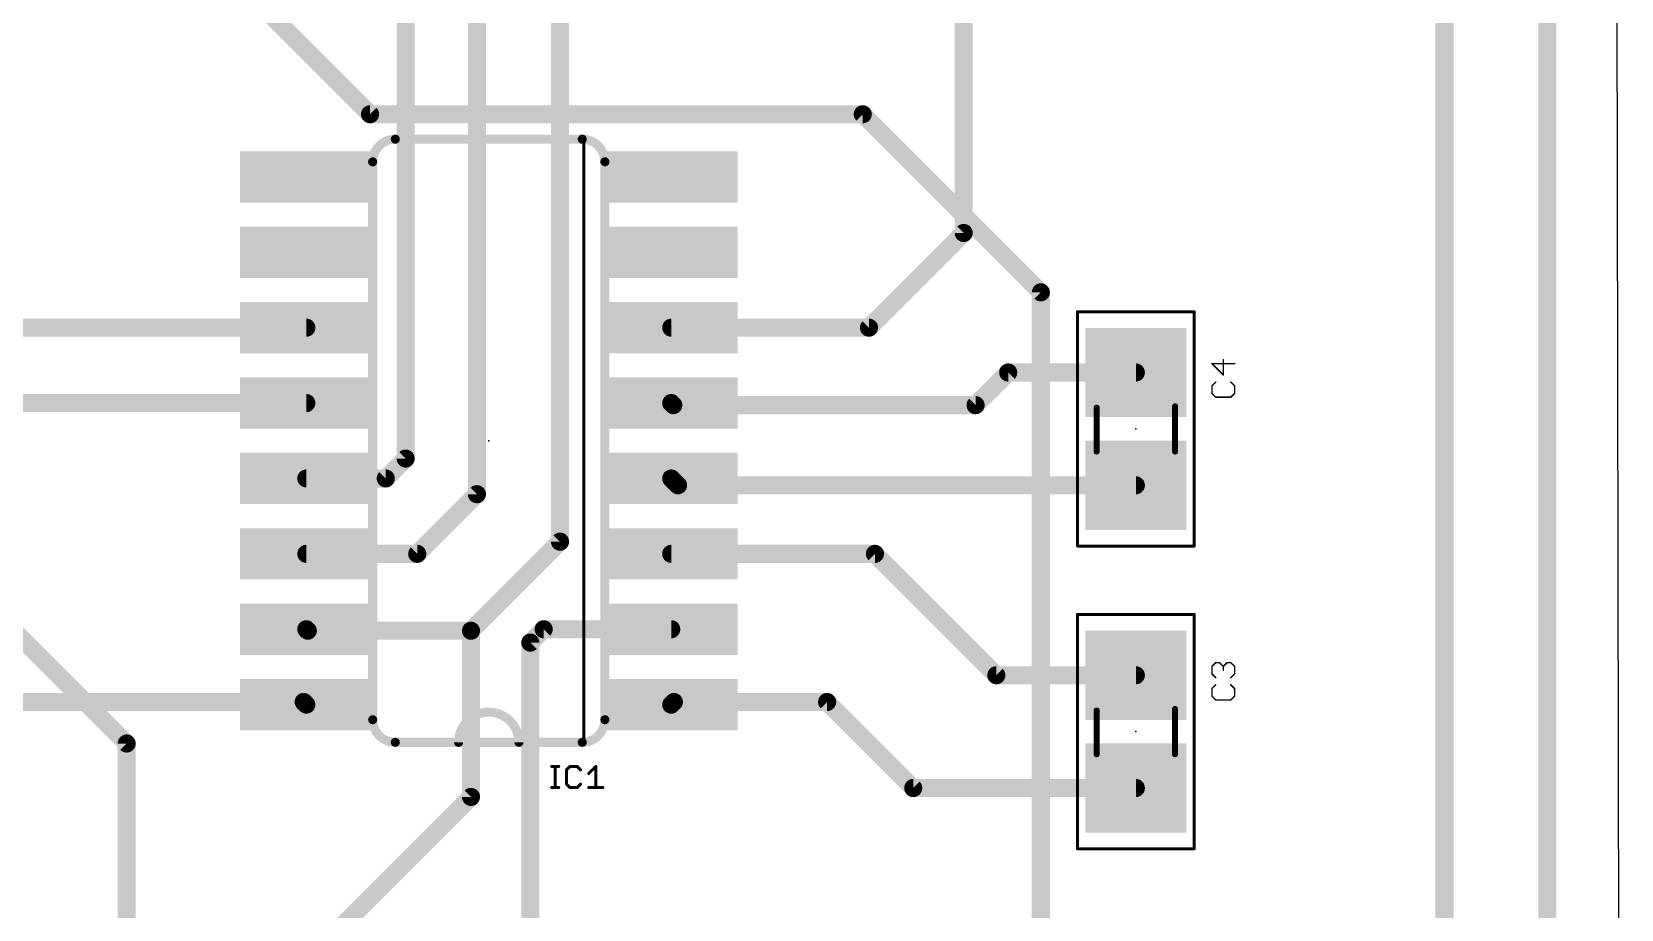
# Model space of a CAD drawing. Extents: x 0 to 100, y -7 to 67.
# Drawn here: x 73.6 to 100.38, y 21.51 to 36.29 of the extents above; entities that cross this region are included whole.
import ezdxf

# ---------------------------------------------------------------- set-up
doc = ezdxf.new("R2010")
doc.units = 0
for name, color, linetype in [('1', 12, 'CONTINUOUS'), ('16', 132, 'CONTINUOUS'), ('20', 31, 'CONTINUOUS'), ('21', 253, 'CONTINUOUS'), ('23', 53, 'CONTINUOUS'), ('25', 253, 'CONTINUOUS'), ('29', 253, 'CONTINUOUS'), ('39', 12, 'CONTINUOUS'), ('51', 253, 'CONTINUOUS')]:
    doc.layers.add(name, color=color, linetype=linetype)

# ---------------------------------------------------------------- blocks, each defined once
blk = doc.blocks.new('RECT')
blk.add_solid([(-0.5, -0.5), (0.5, -0.5), (-0.5, 0.5), (0.5, 0.5)])

msp = doc.modelspace()

# ---------------------------------------------------------------- linework, layer by layer
at = {"layer": '1', "const_width": 0.3048}
for points in [[(79.9, 29.1), (79.9, 43.4)], [(99.1313, 5.3313), (99.1313, 42.3687)], [(81.1, 41.7), (81.1, 28.5)], [(97.4, 16.1), (97.4, 41.5)], [(89.3, 32.9), (89.3, 38.6)], [(82.5, 38.15), (82.5, 27.7)], [(87.705, 31.305), (89.3, 32.9)], [(70.305, 31.305), (78.2266, 31.305)], [(84.3734, 31.305), (87.705, 31.305)], [(90.05, 30.55), (89.5, 30)], [(92.2, 30.55), (90.05, 30.55)], [(71.035, 30.035), (78.2266, 30.035)], [(84.4084, 30), (84.3734, 30.035)], [(89.5, 30), (84.4084, 30)], [(79.565, 28.765), (79.9, 29.1)], [(78.2266, 28.765), (79.565, 28.765)], [(84.4884, 28.65), (84.3734, 28.765)], [(81.1, 28.5), (80.095, 27.495)], [(92.2, 28.65), (84.4884, 28.65)], [(82.5, 27.7), (81, 26.2)], [(80.095, 27.495), (78.2266, 27.495)], [(87.805, 27.495), (84.3734, 27.495)], [(89.85, 25.45), (87.805, 27.495)], [(78.2516, 26.2), (78.2266, 26.225)], [(78.2516, 26.2), (81, 26.2)], [(81, 26.2), (81, 23.4)], [(82.225, 26.225), (82, 26)], [(84.3734, 26.225), (82.225, 26.225)], [(82, 26), (82, 21)], [(92.2, 25.45), (89.85, 25.45)], [(70, 25), (78.1816, 25)], [(78.1816, 25), (78.2266, 24.955)], [(84.4184, 25), (84.3734, 24.955)], [(87, 25), (84.4184, 25)], [(88.45, 23.55), (87, 25)], [(92.2, 23.55), (88.45, 23.55)], [(81, 23.4), (77.55, 19.95)]]:
    msp.add_lwpolyline(points, dxfattribs=at)
at = {"layer": '1', "const_width": 0.1524}
for points in [[(89.2238, 32.9, 1), (89.3762, 32.9)], [(89.3539, 32.8461, 1), (89.2461, 32.9539)], [(78.2266, 31.2288, 1), (78.2266, 31.3812)], [(84.3734, 31.3812, 1), (84.3734, 31.2288)], [(87.6511, 31.3589, 1), (87.7589, 31.2511)], [(87.705, 31.2288, 1), (87.705, 31.3812)], [(90.05, 30.6262, 1), (90.05, 30.4738)], [(90.1039, 30.4961, 1), (89.9961, 30.6039)], [(92.2, 30.4738, 1), (92.2, 30.6262)], [(78.2266, 29.9588, 1), (78.2266, 30.1112)], [(84.4273, 30.0889, 1), (84.3195, 29.9811)], [(84.4084, 30.0762, 1), (84.4084, 29.9238)], [(84.3545, 29.9461, 1), (84.4623, 30.0539)], [(89.4461, 30.0539, 1), (89.5539, 29.9461)], [(89.5, 29.9238, 1), (89.5, 30.0762)], [(79.9539, 29.0461, 1), (79.8461, 29.1539)], [(78.2266, 28.8412, 1), (78.2266, 28.6888)], [(79.565, 28.6888, 1), (79.565, 28.8412)], [(79.8238, 29.1, 1), (79.9762, 29.1)], [(84.4273, 28.8189, 1), (84.3195, 28.7111)], [(79.5111, 28.8189, 1), (79.6189, 28.7111)], [(81.1539, 28.4461, 1), (81.0461, 28.5539)], [(84.4884, 28.7262, 1), (84.4884, 28.5738)], [(84.4345, 28.5961, 1), (84.5423, 28.7039)], [(92.2, 28.5738, 1), (92.2, 28.7262)], [(81.0238, 28.5, 1), (81.1762, 28.5)], [(82.5539, 27.6461, 1), (82.4461, 27.7539)], [(78.2266, 27.5712, 1), (78.2266, 27.4188)], [(80.0411, 27.5489, 1), (80.1489, 27.4411)], [(80.095, 27.4188, 1), (80.095, 27.5712)], [(82.4238, 27.7, 1), (82.5762, 27.7)], [(84.3734, 27.5712, 1), (84.3734, 27.4188)], [(87.8589, 27.5489, 1), (87.7511, 27.4411)], [(87.805, 27.4188, 1), (87.805, 27.5712)], [(78.2805, 26.2789, 1), (78.1727, 26.1711)], [(78.2516, 26.2762, 1), (78.2516, 26.1238)], [(78.1977, 26.1461, 1), (78.3055, 26.2539)], [(81.0762, 26.2, 1), (80.9238, 26.2)], [(80.9461, 26.2539, 1), (81.0539, 26.1461)], [(81, 26.1238, 1), (81, 26.2762)], [(82.225, 26.3012, 1), (82.225, 26.1488)], [(82.2789, 26.1711, 1), (82.1711, 26.2789)], [(84.3734, 26.1488, 1), (84.3734, 26.3012)], [(82.0762, 26, 1), (81.9238, 26)], [(81.9461, 26.0539, 1), (82.0539, 25.9461)], [(89.85, 25.5262, 1), (89.85, 25.3738)], [(89.7961, 25.3961, 1), (89.9039, 25.5039)], [(92.2, 25.3738, 1), (92.2, 25.5262)], [(78.2355, 25.0539, 1), (78.1277, 24.9461)], [(78.1727, 24.9011, 1), (78.2805, 25.0089)], [(78.1816, 24.9238, 1), (78.1816, 25.0762)], [(84.3195, 25.0089, 1), (84.4273, 24.9011)], [(84.4184, 25.0762, 1), (84.4184, 24.9238)], [(84.4723, 24.9461, 1), (84.3645, 25.0539)], [(87.0539, 25.0539, 1), (86.9461, 24.9461)], [(87, 24.9238, 1), (87, 25.0762)], [(88.45, 23.6262, 1), (88.45, 23.4738)], [(88.3961, 23.4961, 1), (88.5039, 23.6039)], [(92.2, 23.4738, 1), (92.2, 23.6262)], [(80.9238, 23.4, 1), (81.0762, 23.4)], [(81.0539, 23.3461, 1), (80.9461, 23.4539)]]:
    msp.add_lwpolyline(points, format="xyb", dxfattribs=at)
at = {"layer": '16', "const_width": 0.3048}
for points in [[(79.3, 34.9), (73.6, 40.6)], [(64.1, 35.4), (75.2, 24.3)], [(87.6, 34.9), (79.3, 34.9)], [(90.6, 31.9), (87.6, 34.9)], [(90.6, 4.2), (90.6, 31.9)], [(75.2, 24.3), (75.2, 9.1)]]:
    msp.add_lwpolyline(points, dxfattribs=at)
at = {"layer": '16', "const_width": 0.1524}
for points in [[(79.3, 34.9762, 1), (79.3, 34.8238)], [(79.2461, 34.8461, 1), (79.3539, 34.9539)], [(87.6539, 34.9539, 1), (87.5461, 34.8461)], [(87.6, 34.8238, 1), (87.6, 34.9762)], [(90.6762, 31.9, 1), (90.5238, 31.9)], [(90.5461, 31.8461, 1), (90.6539, 31.9539)], [(75.2762, 24.3, 1), (75.1238, 24.3)], [(75.1461, 24.2461, 1), (75.2539, 24.3539)]]:
    msp.add_lwpolyline(points, format="xyb", dxfattribs=at)
at = {"layer": '20'}
msp.add_line((100.3761, 0.006), (100.2561, 66.706), dxfattribs=at)
at = {"layer": '21'}
for points, const_width in [([(79.7252, 34.48, 0.4142), (79.3442, 34.099)], 0.1524), ([(79.7252, 34.5181, 1), (79.7252, 34.4419)], 0.0762), ([(79.7252, 34.4419, 1), (79.7252, 34.5181)], 0.0762), ([(83.2558, 34.099, 0.4142), (82.8748, 34.48)], 0.1524), ([(82.8748, 34.5181, 1), (82.8748, 34.4419)], 0.0762), ([(82.8748, 34.4419, 1), (82.8748, 34.5181)], 0.0762), ([(82.9129, 34.48, 1), (82.8875, 34.48)], 0.0254), ([(79.3823, 34.099, 1), (79.3061, 34.099)], 0.0762), ([(79.3061, 34.099, 1), (79.3823, 34.099)], 0.0762), ([(83.2939, 34.099, 1), (83.2177, 34.099)], 0.0762), ([(83.2177, 34.099, 1), (83.2939, 34.099)], 0.0762), ([(81.808, 24.32, 1), (80.792, 24.32)], 0.1524), ([(79.3442, 24.701, 0.4142), (79.7252, 24.32)], 0.1524), ([(79.3823, 24.701, 1), (79.3061, 24.701)], 0.0762), ([(79.3061, 24.701, 1), (79.3823, 24.701)], 0.0762), ([(82.8748, 24.32, 0.4142), (83.2558, 24.701)], 0.1524), ([(83.2939, 24.701, 1), (83.2177, 24.701)], 0.0762), ([(83.2177, 24.701, 1), (83.2939, 24.701)], 0.0762), ([(79.7252, 24.3581, 1), (79.7252, 24.2819)], 0.0762), ([(79.7252, 24.2819, 1), (79.7252, 24.3581)], 0.0762), ([(82.8748, 24.3581, 1), (82.8748, 24.2819)], 0.0762), ([(82.8748, 24.2819, 1), (82.8748, 24.3581)], 0.0762), ([(80.7539, 24.32, 1), (80.8301, 24.32)], 0.0762), ([(81.7699, 24.32, 1), (81.8461, 24.32)], 0.0762), ([(82.8875, 24.32, 1), (82.9129, 24.32)], 0.0254)]:
    msp.add_lwpolyline(points, format="xyb", dxfattribs=dict(at, const_width=const_width))
for points, const_width in [([(82.8748, 34.48), (79.7252, 34.48)], 0.1524), ([(82.9002, 24.32), (82.9002, 34.48)], 0.0508), ([(79.3442, 34.099), (79.3442, 24.701)], 0.1524), ([(83.2558, 24.701), (83.2558, 34.099)], 0.1524), ([(79.7252, 24.32), (82.8748, 24.32)], 0.1524)]:
    msp.add_lwpolyline(points, dxfattribs=dict(at, const_width=const_width))
at = {"layer": '23'}
for p in [(92.2, 29.6), (81.3, 29.4), (92.2, 24.5)]:
    msp.add_point(p, dxfattribs=at)
at = {"layer": '25'}
for points, const_width in [([(93.8637, 30.6992), (93.4824, 30.6992)], 0.0254), ([(93.4824, 30.6992), (93.673, 30.5085)], 0.0254), ([(93.673, 30.5085), (93.673, 30.7627)], 0.0254), ([(93.5459, 30.3885), (93.4824, 30.3249)], 0.0254), ([(93.4824, 30.3249), (93.4824, 30.1978)], 0.0254), ([(93.8637, 30.3249), (93.8001, 30.3885)], 0.0254), ([(93.8637, 30.1978), (93.8637, 30.3249)], 0.0254), ([(93.4824, 30.1978), (93.5459, 30.1343)], 0.0254), ([(93.5459, 30.1343), (93.8001, 30.1343)], 0.0254), ([(93.8001, 30.1343), (93.8637, 30.1978)], 0.0254), ([(93.4824, 25.5992), (93.5459, 25.6627)], 0.0254), ([(93.4824, 25.472), (93.4824, 25.5992)], 0.0254), ([(93.5459, 25.4085), (93.4824, 25.472)], 0.0254), ([(93.5459, 25.6627), (93.6095, 25.6627)], 0.0254), ([(93.6095, 25.6627), (93.673, 25.5992)], 0.0254), ([(93.673, 25.5992), (93.7366, 25.6627)], 0.0254), ([(93.673, 25.5992), (93.673, 25.5356)], 0.0254), ([(93.7366, 25.6627), (93.8001, 25.6627)], 0.0254), ([(93.8001, 25.6627), (93.8637, 25.5992)], 0.0254), ([(93.8637, 25.472), (93.8001, 25.4085)], 0.0254), ([(93.8637, 25.5992), (93.8637, 25.472)], 0.0254), ([(93.5459, 25.2885), (93.4824, 25.2249)], 0.0254), ([(93.4824, 25.2249), (93.4824, 25.0978)], 0.0254), ([(93.8637, 25.2249), (93.8001, 25.2885)], 0.0254), ([(93.8637, 25.0978), (93.8637, 25.2249)], 0.0254), ([(93.4824, 25.0978), (93.5459, 25.0343)], 0.0254), ([(93.5459, 25.0343), (93.8001, 25.0343)], 0.0254), ([(93.8001, 25.0343), (93.8637, 25.0978)], 0.0254), ([(82.3595, 23.9139), (82.4781, 23.9139)], 0.0508), ([(82.4188, 23.558), (82.4188, 23.9139)], 0.0508), ([(82.6683, 23.9139), (82.609, 23.8546)], 0.0508), ([(82.609, 23.8546), (82.609, 23.6173)], 0.0508), ([(82.7869, 23.9139), (82.6683, 23.9139)], 0.0508), ([(82.8463, 23.8546), (82.7869, 23.9139)], 0.0508), ([(82.9832, 23.7953), (83.1018, 23.9139)], 0.0508), ([(83.1018, 23.9139), (83.1018, 23.558)], 0.0508), ([(82.3595, 23.558), (82.4781, 23.558)], 0.0508), ([(82.609, 23.6173), (82.6683, 23.558)], 0.0508), ([(82.6683, 23.558), (82.7869, 23.558)], 0.0508), ([(82.7869, 23.558), (82.8463, 23.6173)], 0.0508), ([(82.9832, 23.558), (83.2205, 23.558)], 0.0508)]:
    msp.add_lwpolyline(points, dxfattribs=dict(at, const_width=const_width))
for points, const_width in [([(93.4824, 30.7055, 1), (93.4824, 30.6928)], 0.0127), ([(93.4869, 30.7036, 1), (93.4779, 30.6947)], 0.0127), ([(93.6794, 30.7627, 1), (93.6667, 30.7627)], 0.0127), ([(93.8637, 30.6928, 1), (93.8637, 30.7055)], 0.0127), ([(93.4887, 30.3249, 1), (93.476, 30.3249)], 0.0127), ([(93.4779, 30.3294, 1), (93.4869, 30.3205)], 0.0127), ([(93.5504, 30.384, 1), (93.5414, 30.393)], 0.0127), ([(93.6667, 30.5085, 1), (93.6794, 30.5085)], 0.0127), ([(93.6685, 30.504, 1), (93.6775, 30.513)], 0.0127), ([(93.8046, 30.393, 1), (93.7957, 30.384)], 0.0127), ([(93.8701, 30.3249, 1), (93.8574, 30.3249)], 0.0127), ([(93.8592, 30.3205, 1), (93.8682, 30.3294)], 0.0127), ([(93.4869, 30.2023, 1), (93.4779, 30.1933)], 0.0127), ([(93.476, 30.1978, 1), (93.4887, 30.1978)], 0.0127), ([(93.5459, 30.1406, 1), (93.5459, 30.1279)], 0.0127), ([(93.5414, 30.1298, 1), (93.5504, 30.1388)], 0.0127), ([(93.7957, 30.1388, 1), (93.8046, 30.1298)], 0.0127), ([(93.8001, 30.1279, 1), (93.8001, 30.1406)], 0.0127), ([(93.8574, 30.1978, 1), (93.8701, 30.1978)], 0.0127), ([(93.8682, 30.1933, 1), (93.8592, 30.2023)], 0.0127), ([(93.4887, 25.5992, 1), (93.476, 25.5992)], 0.0127), ([(93.4779, 25.6036, 1), (93.4869, 25.5947)], 0.0127), ([(93.4869, 25.4765, 1), (93.4779, 25.4676)], 0.0127), ([(93.476, 25.472, 1), (93.4887, 25.472)], 0.0127), ([(93.5459, 25.6691, 1), (93.5459, 25.6564)], 0.0127), ([(93.5504, 25.6582, 1), (93.5414, 25.6672)], 0.0127), ([(93.614, 25.6672, 1), (93.605, 25.6582)], 0.0127), ([(93.6095, 25.6564, 1), (93.6095, 25.6691)], 0.0127), ([(93.6685, 25.6036, 1), (93.6775, 25.5947)], 0.0127), ([(93.6794, 25.5992, 1), (93.6667, 25.5992)], 0.0127), ([(93.6667, 25.5356, 1), (93.6794, 25.5356)], 0.0127), ([(93.6685, 25.5947, 1), (93.6775, 25.6036)], 0.0127), ([(93.7366, 25.6691, 1), (93.7366, 25.6564)], 0.0127), ([(93.7411, 25.6582, 1), (93.7321, 25.6672)], 0.0127), ([(93.8046, 25.6672, 1), (93.7957, 25.6582)], 0.0127), ([(93.8001, 25.6564, 1), (93.8001, 25.6691)], 0.0127), ([(93.8701, 25.5992, 1), (93.8574, 25.5992)], 0.0127), ([(93.8574, 25.472, 1), (93.8701, 25.472)], 0.0127), ([(93.8592, 25.5947, 1), (93.8682, 25.6036)], 0.0127), ([(93.8682, 25.4676, 1), (93.8592, 25.4765)], 0.0127), ([(93.4887, 25.2249, 1), (93.476, 25.2249)], 0.0127), ([(93.4779, 25.2294, 1), (93.4869, 25.2205)], 0.0127), ([(93.5414, 25.404, 1), (93.5504, 25.413)], 0.0127), ([(93.5504, 25.284, 1), (93.5414, 25.293)], 0.0127), ([(93.7957, 25.413, 1), (93.8046, 25.404)], 0.0127), ([(93.8046, 25.293, 1), (93.7957, 25.284)], 0.0127), ([(93.8701, 25.2249, 1), (93.8574, 25.2249)], 0.0127), ([(93.8592, 25.2205, 1), (93.8682, 25.2294)], 0.0127), ([(93.4869, 25.1023, 1), (93.4779, 25.0933)], 0.0127), ([(93.476, 25.0978, 1), (93.4887, 25.0978)], 0.0127), ([(93.5459, 25.0406, 1), (93.5459, 25.0279)], 0.0127), ([(93.5414, 25.0298, 1), (93.5504, 25.0388)], 0.0127), ([(93.7957, 25.0388, 1), (93.8046, 25.0298)], 0.0127), ([(93.8001, 25.0279, 1), (93.8001, 25.0406)], 0.0127), ([(93.8574, 25.0978, 1), (93.8701, 25.0978)], 0.0127), ([(93.8682, 25.0933, 1), (93.8592, 25.1023)], 0.0127), ([(82.3595, 23.9266, 1), (82.3595, 23.9012)], 0.0254), ([(82.4315, 23.9139, 1), (82.4061, 23.9139)], 0.0254), ([(82.4781, 23.9012, 1), (82.4781, 23.9266)], 0.0254), ([(82.6217, 23.8546, 1), (82.5963, 23.8546)], 0.0254), ([(82.6, 23.8636, 1), (82.618, 23.8456)], 0.0254), ([(82.6683, 23.9266, 1), (82.6683, 23.9012)], 0.0254), ([(82.6773, 23.9049, 1), (82.6593, 23.9229)], 0.0254), ([(82.7959, 23.9229, 1), (82.778, 23.9049)], 0.0254), ([(82.7869, 23.9012, 1), (82.7869, 23.9266)], 0.0254), ([(82.8373, 23.8456, 1), (82.8552, 23.8636)], 0.0254), ([(83.1145, 23.9139, 1), (83.0891, 23.9139)], 0.0254), ([(83.1108, 23.9049, 1), (83.0928, 23.9229)], 0.0254), ([(82.3595, 23.5707, 1), (82.3595, 23.5453)], 0.0254), ([(82.4061, 23.558, 1), (82.4315, 23.558)], 0.0254), ([(82.4781, 23.5453, 1), (82.4781, 23.5707)], 0.0254), ([(82.618, 23.6263, 1), (82.6, 23.6083)], 0.0254), ([(82.5963, 23.6173, 1), (82.6217, 23.6173)], 0.0254), ([(82.6683, 23.5707, 1), (82.6683, 23.5453)], 0.0254), ([(82.6593, 23.549, 1), (82.6773, 23.567)], 0.0254), ([(82.778, 23.567, 1), (82.7959, 23.549)], 0.0254), ([(82.7869, 23.5453, 1), (82.7869, 23.5707)], 0.0254), ([(82.8552, 23.6083, 1), (82.8373, 23.6263)], 0.0254), ([(82.9742, 23.8042, 1), (82.9922, 23.7863)], 0.0254), ([(82.9832, 23.5707, 1), (82.9832, 23.5453)], 0.0254), ([(83.0891, 23.558, 1), (83.1145, 23.558)], 0.0254), ([(83.2205, 23.5453, 1), (83.2205, 23.5707)], 0.0254)]:
    msp.add_lwpolyline(points, format="xyb", dxfattribs=dict(at, const_width=const_width))
at = {"layer": '39', "const_width": 0.0508}
for points in [[(91.217, 27.627), (91.217, 31.573)], [(91.217, 31.573), (93.183, 31.573)], [(93.183, 31.573), (93.183, 27.627)], [(93.183, 27.627), (91.217, 27.627)], [(91.217, 22.527), (91.217, 26.473)], [(91.217, 26.473), (93.183, 26.473)], [(93.183, 26.473), (93.183, 22.527)], [(93.183, 22.527), (91.217, 22.527)]]:
    msp.add_lwpolyline(points, dxfattribs=at)
at = {"layer": '39', "const_width": 0.0254}
for points in [[(91.2297, 31.573, 1), (91.2043, 31.573)], [(91.217, 31.5857, 1), (91.217, 31.5603)], [(93.1957, 31.573, 1), (93.1703, 31.573)], [(93.183, 31.5603, 1), (93.183, 31.5857)], [(91.217, 27.6397, 1), (91.217, 27.6143)], [(91.2043, 27.627, 1), (91.2297, 27.627)], [(93.1703, 27.627, 1), (93.1957, 27.627)], [(93.183, 27.6143, 1), (93.183, 27.6397)], [(91.2297, 26.473, 1), (91.2043, 26.473)], [(91.217, 26.4857, 1), (91.217, 26.4603)], [(93.1957, 26.473, 1), (93.1703, 26.473)], [(93.183, 26.4603, 1), (93.183, 26.4857)], [(91.217, 22.5397, 1), (91.217, 22.5143)], [(91.2043, 22.527, 1), (91.2297, 22.527)], [(93.1703, 22.527, 1), (93.1957, 22.527)], [(93.183, 22.5143, 1), (93.183, 22.5397)]]:
    msp.add_lwpolyline(points, format="xyb", dxfattribs=at)
at = {"layer": '51', "const_width": 0.1016}
for points in [[(91.54, 29.956), (91.54, 29.219)], [(92.86, 29.981), (92.86, 29.219)], [(91.54, 24.856), (91.54, 24.119)], [(92.86, 24.881), (92.86, 24.119)]]:
    msp.add_lwpolyline(points, dxfattribs=at)
at = {"layer": '51', "const_width": 0.0508}
for points in [[(91.5654, 29.956, 1), (91.5146, 29.956)], [(92.8854, 29.981, 1), (92.8346, 29.981)], [(91.5146, 29.219, 1), (91.5654, 29.219)], [(92.8346, 29.219, 1), (92.8854, 29.219)], [(91.5654, 24.856, 1), (91.5146, 24.856)], [(92.8854, 24.881, 1), (92.8346, 24.881)], [(91.5146, 24.119, 1), (91.5654, 24.119)], [(92.8346, 24.119, 1), (92.8854, 24.119)]]:
    msp.add_lwpolyline(points, format="xyb", dxfattribs=at)

# ---------------------------------------------------------------- block references
at = {"layer": '1'}
for p, xscale, yscale, rotation in [((78.2266, 33.845), 0.6604, 2.032, 90), ((84.3734, 33.845), 0.6604, 2.032, 90), ((78.2266, 32.575), 0.6604, 2.032, 90), ((84.3734, 32.575), 0.6604, 2.032, 90), ((78.2266, 31.305), 0.6604, 2.032, 90), ((84.3734, 31.305), 0.6604, 2.032, 90), ((92.2, 30.55), 1.3, 1.5, 270), ((78.2266, 30.035), 0.6604, 2.032, 90), ((84.3734, 30.035), 0.6604, 2.032, 90), ((92.2, 28.65), 1.3, 1.5, 270), ((78.2266, 28.765), 0.6604, 2.032, 90), ((84.3734, 28.765), 0.6604, 2.032, 90), ((78.2266, 27.495), 0.6604, 2.032, 90), ((84.3734, 27.495), 0.6604, 2.032, 90), ((78.2266, 26.225), 0.6604, 2.032, 90), ((84.3734, 26.225), 0.6604, 2.032, 90), ((92.2, 25.45), 1.3, 1.5, 270), ((78.2266, 24.955), 0.6604, 2.032, 90), ((84.3734, 24.955), 0.6604, 2.032, 90), ((92.2, 23.55), 1.3, 1.5, 270)]:
    msp.add_blockref('RECT', p, dxfattribs=dict(at, xscale=xscale, yscale=yscale, rotation=rotation))
at = {"layer": '29'}
for p, xscale, yscale, rotation in [((78.2266, 33.845), 0.8636, 2.2352, 90), ((84.3734, 33.845), 0.8636, 2.2352, 90), ((78.2266, 32.575), 0.8636, 2.2352, 90), ((84.3734, 32.575), 0.8636, 2.2352, 90), ((78.2266, 31.305), 0.8636, 2.2352, 90), ((84.3734, 31.305), 0.8636, 2.2352, 90), ((92.2, 30.55), 1.5032, 1.7032, 270), ((78.2266, 30.035), 0.8636, 2.2352, 90), ((84.3734, 30.035), 0.8636, 2.2352, 90), ((78.2266, 28.765), 0.8636, 2.2352, 90), ((84.3734, 28.765), 0.8636, 2.2352, 90), ((92.2, 28.65), 1.5032, 1.7032, 270), ((78.2266, 27.495), 0.8636, 2.2352, 90), ((84.3734, 27.495), 0.8636, 2.2352, 90), ((78.2266, 26.225), 0.8636, 2.2352, 90), ((84.3734, 26.225), 0.8636, 2.2352, 90), ((92.2, 25.45), 1.5032, 1.7032, 270), ((78.2266, 24.955), 0.8636, 2.2352, 90), ((84.3734, 24.955), 0.8636, 2.2352, 90), ((92.2, 23.55), 1.5032, 1.7032, 270)]:
    msp.add_blockref('RECT', p, dxfattribs=dict(at, xscale=xscale, yscale=yscale, rotation=rotation))
at = {"layer": '51'}
for p, xscale, yscale, rotation in [((78.7727, 33.845), 0.508, 1.143, 90), ((83.8273, 33.845), 0.508, 1.143, 90), ((78.7727, 32.575), 0.508, 1.143, 90), ((83.8273, 32.575), 0.508, 1.143, 90), ((78.7727, 31.305), 0.508, 1.143, 90), ((83.8273, 31.305), 0.508, 1.143, 90), ((92.2011, 30.3172), 0.7501, 1.4501, 270), ((78.7727, 30.035), 0.508, 1.143, 90), ((83.8273, 30.035), 0.508, 1.143, 90), ((92.2011, 28.8694), 0.7501, 1.4501, 270), ((78.7727, 28.765), 0.508, 1.143, 90), ((83.8273, 28.765), 0.508, 1.143, 90), ((78.7727, 27.495), 0.508, 1.143, 90), ((83.8019, 27.495), 0.508, 1.143, 90), ((78.7727, 26.225), 0.508, 1.143, 90), ((83.8273, 26.225), 0.508, 1.143, 90), ((92.2011, 25.2172), 0.7501, 1.4501, 270), ((78.7727, 24.955), 0.508, 1.143, 90), ((83.8273, 24.955), 0.508, 1.143, 90), ((92.2011, 23.7694), 0.7501, 1.4501, 270)]:
    msp.add_blockref('RECT', p, dxfattribs=dict(at, xscale=xscale, yscale=yscale, rotation=rotation))

doc.saveas('drawing.dxf')
